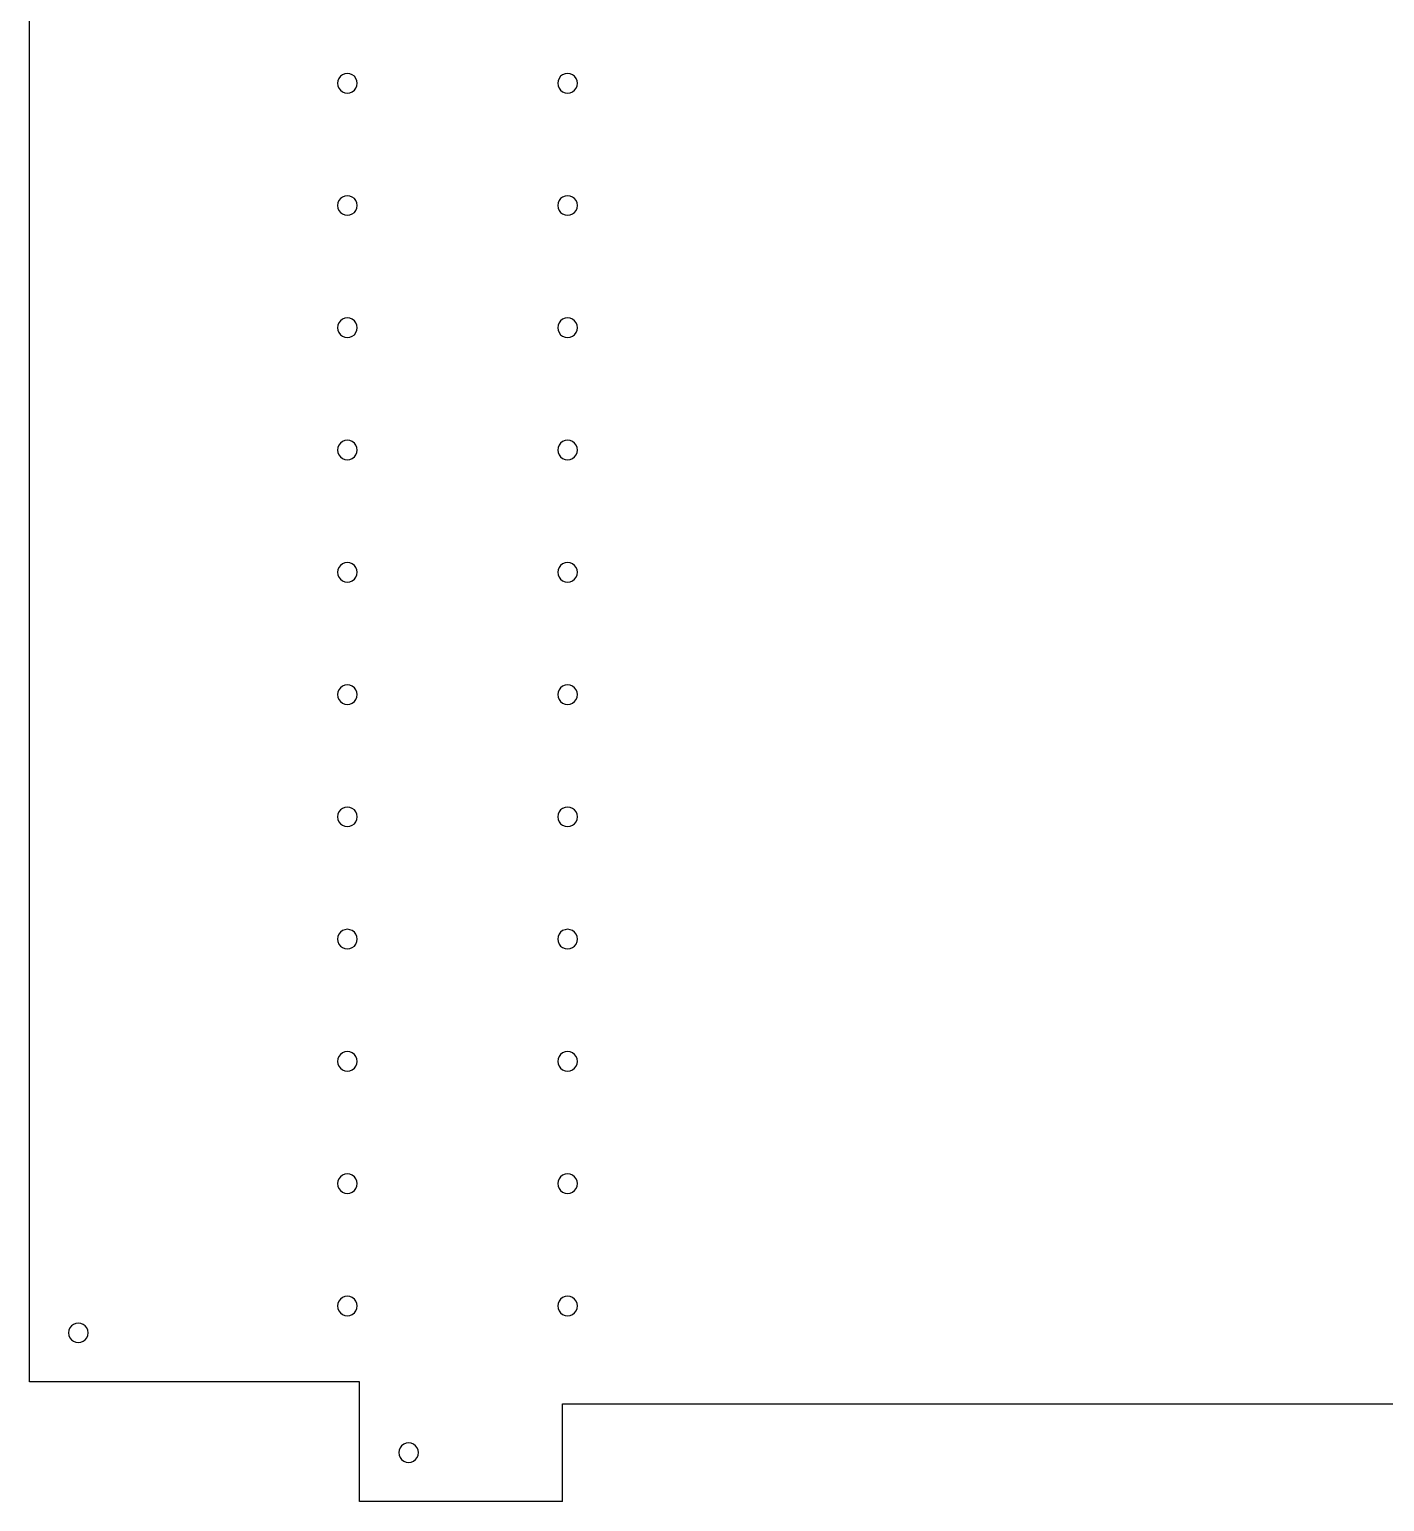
# Model space of a CAD drawing. Header units: metres. Extents: x 6137 to 6691, y 690 to 1292.
# Drawn here: x 6136.6 to 6413.6, y 690.2 to 991.2 of the extents above; entities that cross this region are included whole.
import ezdxf

# ---------------------------------------------------------------- set-up
doc = ezdxf.new("R2010")
doc.units = ezdxf.units.M

msp = doc.modelspace()

# ---------------------------------------------------------------- linework, layer by layer
at = {"layer": 'GROUP0'}
for p, q in [((6136.64, 714.69, 0), (6136.64, 1236.69, 0)), ((6200.23, 981.6, 0), (6199.91, 981.19, 0)), ((6200.64, 981.92, 0), (6200.23, 981.6, 0)), ((6201.13, 982.12, 0), (6200.64, 981.92, 0)), ((6201.64, 982.19, 0), (6201.13, 982.12, 0)), ((6202.16, 982.12, 0), (6201.64, 982.19, 0)), ((6202.64, 981.92, 0), (6202.16, 982.12, 0)), ((6203.06, 981.6, 0), (6202.64, 981.92, 0)), ((6203.38, 981.19, 0), (6203.06, 981.6, 0)), ((6245.23, 981.6, 0), (6244.91, 981.19, 0)), ((6245.64, 981.92, 0), (6245.23, 981.6, 0)), ((6246.13, 982.12, 0), (6245.64, 981.92, 0)), ((6246.64, 982.19, 0), (6246.13, 982.12, 0)), ((6247.16, 982.12, 0), (6246.64, 982.19, 0)), ((6247.64, 981.92, 0), (6247.16, 982.12, 0)), ((6248.06, 981.6, 0), (6247.64, 981.92, 0)), ((6248.38, 981.19, 0), (6248.06, 981.6, 0)), ((6199.71, 980.71, 0), (6199.64, 980.19, 0)), ((6199.64, 980.19, 0), (6199.71, 979.67, 0)), ((6199.91, 981.19, 0), (6199.71, 980.71, 0)), ((6199.71, 979.67, 0), (6199.91, 979.19, 0)), ((6199.91, 979.19, 0), (6200.23, 978.77, 0)), ((6200.23, 978.77, 0), (6200.64, 978.46, 0)), ((6200.64, 978.46, 0), (6201.13, 978.26, 0)), ((6201.13, 978.26, 0), (6201.64, 978.19, 0)), ((6201.64, 978.19, 0), (6202.16, 978.26, 0)), ((6202.16, 978.26, 0), (6202.64, 978.46, 0)), ((6202.64, 978.46, 0), (6203.06, 978.77, 0)), ((6203.06, 978.77, 0), (6203.38, 979.19, 0)), ((6203.58, 980.71, 0), (6203.38, 981.19, 0)), ((6203.38, 979.19, 0), (6203.58, 979.67, 0)), ((6203.64, 980.19, 0), (6203.58, 980.71, 0)), ((6203.58, 979.67, 0), (6203.64, 980.19, 0)), ((6244.71, 980.71, 0), (6244.64, 980.19, 0)), ((6244.64, 980.19, 0), (6244.71, 979.67, 0)), ((6244.91, 981.19, 0), (6244.71, 980.71, 0)), ((6244.71, 979.67, 0), (6244.91, 979.19, 0)), ((6244.91, 979.19, 0), (6245.23, 978.77, 0)), ((6245.23, 978.77, 0), (6245.64, 978.46, 0)), ((6245.64, 978.46, 0), (6246.13, 978.26, 0)), ((6246.13, 978.26, 0), (6246.64, 978.19, 0)), ((6246.64, 978.19, 0), (6247.16, 978.26, 0)), ((6247.16, 978.26, 0), (6247.64, 978.46, 0)), ((6247.64, 978.46, 0), (6248.06, 978.77, 0)), ((6248.06, 978.77, 0), (6248.38, 979.19, 0)), ((6248.58, 980.71, 0), (6248.38, 981.19, 0)), ((6248.38, 979.19, 0), (6248.58, 979.67, 0)), ((6248.64, 980.19, 0), (6248.58, 980.71, 0)), ((6248.58, 979.67, 0), (6248.64, 980.19, 0)), ((6201.64, 957.19, 0), (6201.13, 957.12, 0)), ((6202.16, 957.12, 0), (6201.64, 957.19, 0)), ((6246.64, 957.19, 0), (6246.13, 957.12, 0)), ((6247.16, 957.12, 0), (6246.64, 957.19, 0)), ((6199.71, 955.71, 0), (6199.64, 955.19, 0)), ((6199.64, 955.19, 0), (6199.71, 954.67, 0)), ((6199.91, 956.19, 0), (6199.71, 955.71, 0)), ((6199.71, 954.67, 0), (6199.91, 954.19, 0)), ((6200.23, 956.6, 0), (6199.91, 956.19, 0)), ((6199.91, 954.19, 0), (6200.23, 953.77, 0)), ((6200.64, 956.92, 0), (6200.23, 956.6, 0)), ((6201.13, 957.12, 0), (6200.64, 956.92, 0)), ((6202.64, 956.92, 0), (6202.16, 957.12, 0)), ((6203.06, 956.6, 0), (6202.64, 956.92, 0)), ((6203.38, 956.19, 0), (6203.06, 956.6, 0)), ((6203.06, 953.77, 0), (6203.38, 954.19, 0)), ((6203.58, 955.71, 0), (6203.38, 956.19, 0)), ((6203.38, 954.19, 0), (6203.58, 954.67, 0)), ((6203.64, 955.19, 0), (6203.58, 955.71, 0)), ((6203.58, 954.67, 0), (6203.64, 955.19, 0)), ((6244.71, 955.71, 0), (6244.64, 955.19, 0)), ((6244.64, 955.19, 0), (6244.71, 954.67, 0)), ((6244.91, 956.19, 0), (6244.71, 955.71, 0)), ((6244.71, 954.67, 0), (6244.91, 954.19, 0)), ((6245.23, 956.6, 0), (6244.91, 956.19, 0)), ((6244.91, 954.19, 0), (6245.23, 953.77, 0)), ((6245.64, 956.92, 0), (6245.23, 956.6, 0)), ((6246.13, 957.12, 0), (6245.64, 956.92, 0)), ((6247.64, 956.92, 0), (6247.16, 957.12, 0)), ((6248.06, 956.6, 0), (6247.64, 956.92, 0)), ((6248.38, 956.19, 0), (6248.06, 956.6, 0)), ((6248.06, 953.77, 0), (6248.38, 954.19, 0)), ((6248.58, 955.71, 0), (6248.38, 956.19, 0)), ((6248.38, 954.19, 0), (6248.58, 954.67, 0)), ((6248.64, 955.19, 0), (6248.58, 955.71, 0)), ((6248.58, 954.67, 0), (6248.64, 955.19, 0)), ((6200.23, 953.77, 0), (6200.64, 953.46, 0)), ((6200.64, 953.46, 0), (6201.13, 953.26, 0)), ((6201.13, 953.26, 0), (6201.64, 953.19, 0)), ((6201.64, 953.19, 0), (6202.16, 953.26, 0)), ((6202.16, 953.26, 0), (6202.64, 953.46, 0)), ((6202.64, 953.46, 0), (6203.06, 953.77, 0)), ((6245.23, 953.77, 0), (6245.64, 953.46, 0)), ((6245.64, 953.46, 0), (6246.13, 953.26, 0)), ((6246.13, 953.26, 0), (6246.64, 953.19, 0)), ((6246.64, 953.19, 0), (6247.16, 953.26, 0)), ((6247.16, 953.26, 0), (6247.64, 953.46, 0)), ((6247.64, 953.46, 0), (6248.06, 953.77, 0)), ((6199.71, 930.71, 0), (6199.64, 930.19, 0)), ((6199.64, 930.19, 0), (6199.71, 929.67, 0)), ((6199.91, 931.19, 0), (6199.71, 930.71, 0)), ((6200.23, 931.6, 0), (6199.91, 931.19, 0)), ((6200.64, 931.92, 0), (6200.23, 931.6, 0)), ((6201.13, 932.12, 0), (6200.64, 931.92, 0)), ((6201.64, 932.19, 0), (6201.13, 932.12, 0)), ((6202.16, 932.12, 0), (6201.64, 932.19, 0)), ((6202.64, 931.92, 0), (6202.16, 932.12, 0)), ((6203.06, 931.6, 0), (6202.64, 931.92, 0)), ((6203.38, 931.19, 0), (6203.06, 931.6, 0)), ((6203.58, 930.71, 0), (6203.38, 931.19, 0)), ((6203.64, 930.19, 0), (6203.58, 930.71, 0)), ((6203.58, 929.67, 0), (6203.64, 930.19, 0)), ((6244.71, 930.71, 0), (6244.64, 930.19, 0)), ((6244.64, 930.19, 0), (6244.71, 929.67, 0)), ((6244.91, 931.19, 0), (6244.71, 930.71, 0)), ((6245.23, 931.6, 0), (6244.91, 931.19, 0)), ((6245.64, 931.92, 0), (6245.23, 931.6, 0)), ((6246.13, 932.12, 0), (6245.64, 931.92, 0)), ((6246.64, 932.19, 0), (6246.13, 932.12, 0)), ((6247.16, 932.12, 0), (6246.64, 932.19, 0)), ((6247.64, 931.92, 0), (6247.16, 932.12, 0)), ((6248.06, 931.6, 0), (6247.64, 931.92, 0)), ((6248.38, 931.19, 0), (6248.06, 931.6, 0)), ((6248.58, 930.71, 0), (6248.38, 931.19, 0)), ((6248.64, 930.19, 0), (6248.58, 930.71, 0)), ((6248.58, 929.67, 0), (6248.64, 930.19, 0)), ((6199.71, 929.67, 0), (6199.91, 929.19, 0)), ((6199.91, 929.19, 0), (6200.23, 928.77, 0)), ((6200.23, 928.77, 0), (6200.64, 928.46, 0)), ((6200.64, 928.46, 0), (6201.13, 928.26, 0)), ((6201.13, 928.26, 0), (6201.64, 928.19, 0)), ((6201.64, 928.19, 0), (6202.16, 928.26, 0)), ((6202.16, 928.26, 0), (6202.64, 928.46, 0)), ((6202.64, 928.46, 0), (6203.06, 928.77, 0)), ((6203.06, 928.77, 0), (6203.38, 929.19, 0)), ((6203.38, 929.19, 0), (6203.58, 929.67, 0)), ((6244.71, 929.67, 0), (6244.91, 929.19, 0)), ((6244.91, 929.19, 0), (6245.23, 928.77, 0)), ((6245.23, 928.77, 0), (6245.64, 928.46, 0)), ((6245.64, 928.46, 0), (6246.13, 928.26, 0)), ((6246.13, 928.26, 0), (6246.64, 928.19, 0)), ((6246.64, 928.19, 0), (6247.16, 928.26, 0)), ((6247.16, 928.26, 0), (6247.64, 928.46, 0)), ((6247.64, 928.46, 0), (6248.06, 928.77, 0)), ((6248.06, 928.77, 0), (6248.38, 929.19, 0)), ((6248.38, 929.19, 0), (6248.58, 929.67, 0)), ((6199.91, 906.19, 0), (6199.71, 905.71, 0)), ((6200.23, 906.6, 0), (6199.91, 906.19, 0)), ((6200.64, 906.92, 0), (6200.23, 906.6, 0)), ((6201.13, 907.12, 0), (6200.64, 906.92, 0)), ((6201.64, 907.19, 0), (6201.13, 907.12, 0)), ((6202.16, 907.12, 0), (6201.64, 907.19, 0)), ((6202.64, 906.92, 0), (6202.16, 907.12, 0)), ((6203.06, 906.6, 0), (6202.64, 906.92, 0)), ((6203.38, 906.19, 0), (6203.06, 906.6, 0)), ((6203.58, 905.71, 0), (6203.38, 906.19, 0)), ((6244.91, 906.19, 0), (6244.71, 905.71, 0)), ((6245.23, 906.6, 0), (6244.91, 906.19, 0)), ((6245.64, 906.92, 0), (6245.23, 906.6, 0)), ((6246.13, 907.12, 0), (6245.64, 906.92, 0)), ((6246.64, 907.19, 0), (6246.13, 907.12, 0)), ((6247.16, 907.12, 0), (6246.64, 907.19, 0)), ((6247.64, 906.92, 0), (6247.16, 907.12, 0)), ((6248.06, 906.6, 0), (6247.64, 906.92, 0)), ((6248.38, 906.19, 0), (6248.06, 906.6, 0)), ((6248.58, 905.71, 0), (6248.38, 906.19, 0)), ((6199.71, 905.71, 0), (6199.64, 905.19, 0)), ((6199.64, 905.19, 0), (6199.71, 904.67, 0)), ((6199.71, 904.67, 0), (6199.91, 904.19, 0)), ((6199.91, 904.19, 0), (6200.23, 903.77, 0)), ((6200.23, 903.77, 0), (6200.64, 903.46, 0)), ((6200.64, 903.46, 0), (6201.13, 903.26, 0)), ((6201.13, 903.26, 0), (6201.64, 903.19, 0)), ((6201.64, 903.19, 0), (6202.16, 903.26, 0)), ((6202.16, 903.26, 0), (6202.64, 903.46, 0)), ((6202.64, 903.46, 0), (6203.06, 903.77, 0)), ((6203.06, 903.77, 0), (6203.38, 904.19, 0)), ((6203.38, 904.19, 0), (6203.58, 904.67, 0)), ((6203.64, 905.19, 0), (6203.58, 905.71, 0)), ((6203.58, 904.67, 0), (6203.64, 905.19, 0)), ((6244.71, 905.71, 0), (6244.64, 905.19, 0)), ((6244.64, 905.19, 0), (6244.71, 904.67, 0)), ((6244.71, 904.67, 0), (6244.91, 904.19, 0)), ((6244.91, 904.19, 0), (6245.23, 903.77, 0)), ((6245.23, 903.77, 0), (6245.64, 903.46, 0)), ((6245.64, 903.46, 0), (6246.13, 903.26, 0)), ((6246.13, 903.26, 0), (6246.64, 903.19, 0)), ((6246.64, 903.19, 0), (6247.16, 903.26, 0)), ((6247.16, 903.26, 0), (6247.64, 903.46, 0)), ((6247.64, 903.46, 0), (6248.06, 903.77, 0)), ((6248.06, 903.77, 0), (6248.38, 904.19, 0)), ((6248.38, 904.19, 0), (6248.58, 904.67, 0)), ((6248.64, 905.19, 0), (6248.58, 905.71, 0)), ((6248.58, 904.67, 0), (6248.64, 905.19, 0)), ((6201.13, 882.12, 0), (6200.64, 881.92, 0)), ((6201.64, 882.19, 0), (6201.13, 882.12, 0)), ((6202.16, 882.12, 0), (6201.64, 882.19, 0)), ((6202.64, 881.92, 0), (6202.16, 882.12, 0)), ((6246.13, 882.12, 0), (6245.64, 881.92, 0)), ((6246.64, 882.19, 0), (6246.13, 882.12, 0)), ((6247.16, 882.12, 0), (6246.64, 882.19, 0)), ((6247.64, 881.92, 0), (6247.16, 882.12, 0)), ((6199.71, 880.71, 0), (6199.64, 880.19, 0)), ((6199.64, 880.19, 0), (6199.71, 879.67, 0)), ((6199.91, 881.19, 0), (6199.71, 880.71, 0)), ((6199.71, 879.67, 0), (6199.91, 879.19, 0)), ((6200.23, 881.6, 0), (6199.91, 881.19, 0)), ((6199.91, 879.19, 0), (6200.23, 878.77, 0)), ((6200.64, 881.92, 0), (6200.23, 881.6, 0)), ((6203.06, 881.6, 0), (6202.64, 881.92, 0)), ((6203.38, 881.19, 0), (6203.06, 881.6, 0)), ((6203.06, 878.77, 0), (6203.38, 879.19, 0)), ((6203.58, 880.71, 0), (6203.38, 881.19, 0)), ((6203.38, 879.19, 0), (6203.58, 879.67, 0)), ((6203.64, 880.19, 0), (6203.58, 880.71, 0)), ((6203.58, 879.67, 0), (6203.64, 880.19, 0)), ((6244.71, 880.71, 0), (6244.64, 880.19, 0)), ((6244.64, 880.19, 0), (6244.71, 879.67, 0)), ((6244.91, 881.19, 0), (6244.71, 880.71, 0)), ((6244.71, 879.67, 0), (6244.91, 879.19, 0)), ((6245.23, 881.6, 0), (6244.91, 881.19, 0)), ((6244.91, 879.19, 0), (6245.23, 878.77, 0)), ((6245.64, 881.92, 0), (6245.23, 881.6, 0)), ((6248.06, 881.6, 0), (6247.64, 881.92, 0)), ((6248.38, 881.19, 0), (6248.06, 881.6, 0)), ((6248.06, 878.77, 0), (6248.38, 879.19, 0)), ((6248.58, 880.71, 0), (6248.38, 881.19, 0)), ((6248.38, 879.19, 0), (6248.58, 879.67, 0)), ((6248.64, 880.19, 0), (6248.58, 880.71, 0)), ((6248.58, 879.67, 0), (6248.64, 880.19, 0)), ((6200.23, 878.77, 0), (6200.64, 878.46, 0)), ((6200.64, 878.46, 0), (6201.13, 878.26, 0)), ((6201.13, 878.26, 0), (6201.64, 878.19, 0)), ((6201.64, 878.19, 0), (6202.16, 878.26, 0)), ((6202.16, 878.26, 0), (6202.64, 878.46, 0)), ((6202.64, 878.46, 0), (6203.06, 878.77, 0)), ((6245.23, 878.77, 0), (6245.64, 878.46, 0)), ((6245.64, 878.46, 0), (6246.13, 878.26, 0)), ((6246.13, 878.26, 0), (6246.64, 878.19, 0)), ((6246.64, 878.19, 0), (6247.16, 878.26, 0)), ((6247.16, 878.26, 0), (6247.64, 878.46, 0)), ((6247.64, 878.46, 0), (6248.06, 878.77, 0)), ((6199.71, 855.71, 0), (6199.64, 855.19, 0)), ((6199.64, 855.19, 0), (6199.71, 854.67, 0)), ((6199.91, 856.19, 0), (6199.71, 855.71, 0)), ((6200.23, 856.6, 0), (6199.91, 856.19, 0)), ((6200.64, 856.92, 0), (6200.23, 856.6, 0)), ((6201.13, 857.12, 0), (6200.64, 856.92, 0)), ((6201.64, 857.19, 0), (6201.13, 857.12, 0)), ((6202.16, 857.12, 0), (6201.64, 857.19, 0)), ((6202.64, 856.92, 0), (6202.16, 857.12, 0)), ((6203.06, 856.6, 0), (6202.64, 856.92, 0)), ((6203.38, 856.19, 0), (6203.06, 856.6, 0)), ((6203.58, 855.71, 0), (6203.38, 856.19, 0)), ((6203.64, 855.19, 0), (6203.58, 855.71, 0)), ((6203.58, 854.67, 0), (6203.64, 855.19, 0)), ((6244.71, 855.71, 0), (6244.64, 855.19, 0)), ((6244.64, 855.19, 0), (6244.71, 854.67, 0)), ((6244.91, 856.19, 0), (6244.71, 855.71, 0)), ((6245.23, 856.6, 0), (6244.91, 856.19, 0)), ((6245.64, 856.92, 0), (6245.23, 856.6, 0)), ((6246.13, 857.12, 0), (6245.64, 856.92, 0)), ((6246.64, 857.19, 0), (6246.13, 857.12, 0)), ((6247.16, 857.12, 0), (6246.64, 857.19, 0)), ((6247.64, 856.92, 0), (6247.16, 857.12, 0)), ((6248.06, 856.6, 0), (6247.64, 856.92, 0)), ((6248.38, 856.19, 0), (6248.06, 856.6, 0)), ((6248.58, 855.71, 0), (6248.38, 856.19, 0)), ((6248.64, 855.19, 0), (6248.58, 855.71, 0)), ((6248.58, 854.67, 0), (6248.64, 855.19, 0)), ((6199.71, 854.67, 0), (6199.91, 854.19, 0)), ((6199.91, 854.19, 0), (6200.23, 853.77, 0)), ((6200.23, 853.77, 0), (6200.64, 853.46, 0)), ((6200.64, 853.46, 0), (6201.13, 853.26, 0)), ((6201.13, 853.26, 0), (6201.64, 853.19, 0)), ((6201.64, 853.19, 0), (6202.16, 853.26, 0)), ((6202.16, 853.26, 0), (6202.64, 853.46, 0)), ((6202.64, 853.46, 0), (6203.06, 853.77, 0)), ((6203.06, 853.77, 0), (6203.38, 854.19, 0)), ((6203.38, 854.19, 0), (6203.58, 854.67, 0)), ((6244.71, 854.67, 0), (6244.91, 854.19, 0)), ((6244.91, 854.19, 0), (6245.23, 853.77, 0)), ((6245.23, 853.77, 0), (6245.64, 853.46, 0)), ((6245.64, 853.46, 0), (6246.13, 853.26, 0)), ((6246.13, 853.26, 0), (6246.64, 853.19, 0)), ((6246.64, 853.19, 0), (6247.16, 853.26, 0)), ((6247.16, 853.26, 0), (6247.64, 853.46, 0)), ((6247.64, 853.46, 0), (6248.06, 853.77, 0)), ((6248.06, 853.77, 0), (6248.38, 854.19, 0)), ((6248.38, 854.19, 0), (6248.58, 854.67, 0)), ((6199.91, 831.19, 0), (6199.71, 830.71, 0)), ((6200.23, 831.6, 0), (6199.91, 831.19, 0)), ((6200.64, 831.92, 0), (6200.23, 831.6, 0)), ((6201.13, 832.12, 0), (6200.64, 831.92, 0)), ((6201.64, 832.19, 0), (6201.13, 832.12, 0)), ((6202.16, 832.12, 0), (6201.64, 832.19, 0)), ((6202.64, 831.92, 0), (6202.16, 832.12, 0)), ((6203.06, 831.6, 0), (6202.64, 831.92, 0)), ((6203.38, 831.19, 0), (6203.06, 831.6, 0)), ((6203.58, 830.71, 0), (6203.38, 831.19, 0)), ((6244.91, 831.19, 0), (6244.71, 830.71, 0)), ((6245.23, 831.6, 0), (6244.91, 831.19, 0)), ((6245.64, 831.92, 0), (6245.23, 831.6, 0)), ((6246.13, 832.12, 0), (6245.64, 831.92, 0)), ((6246.64, 832.19, 0), (6246.13, 832.12, 0)), ((6247.16, 832.12, 0), (6246.64, 832.19, 0)), ((6247.64, 831.92, 0), (6247.16, 832.12, 0)), ((6248.06, 831.6, 0), (6247.64, 831.92, 0)), ((6248.38, 831.19, 0), (6248.06, 831.6, 0)), ((6248.58, 830.71, 0), (6248.38, 831.19, 0)), ((6199.71, 830.71, 0), (6199.64, 830.19, 0)), ((6199.64, 830.19, 0), (6199.71, 829.67, 0)), ((6199.71, 829.67, 0), (6199.91, 829.19, 0)), ((6199.91, 829.19, 0), (6200.23, 828.77, 0)), ((6200.23, 828.77, 0), (6200.64, 828.46, 0)), ((6200.64, 828.46, 0), (6201.13, 828.26, 0)), ((6201.13, 828.26, 0), (6201.64, 828.19, 0)), ((6201.64, 828.19, 0), (6202.16, 828.26, 0)), ((6202.16, 828.26, 0), (6202.64, 828.46, 0)), ((6202.64, 828.46, 0), (6203.06, 828.77, 0)), ((6203.06, 828.77, 0), (6203.38, 829.19, 0)), ((6203.38, 829.19, 0), (6203.58, 829.67, 0)), ((6203.64, 830.19, 0), (6203.58, 830.71, 0)), ((6203.58, 829.67, 0), (6203.64, 830.19, 0)), ((6244.71, 830.71, 0), (6244.64, 830.19, 0)), ((6244.64, 830.19, 0), (6244.71, 829.67, 0)), ((6244.71, 829.67, 0), (6244.91, 829.19, 0)), ((6244.91, 829.19, 0), (6245.23, 828.77, 0)), ((6245.23, 828.77, 0), (6245.64, 828.46, 0)), ((6245.64, 828.46, 0), (6246.13, 828.26, 0)), ((6246.13, 828.26, 0), (6246.64, 828.19, 0)), ((6246.64, 828.19, 0), (6247.16, 828.26, 0)), ((6247.16, 828.26, 0), (6247.64, 828.46, 0)), ((6247.64, 828.46, 0), (6248.06, 828.77, 0)), ((6248.06, 828.77, 0), (6248.38, 829.19, 0)), ((6248.38, 829.19, 0), (6248.58, 829.67, 0)), ((6248.64, 830.19, 0), (6248.58, 830.71, 0)), ((6248.58, 829.67, 0), (6248.64, 830.19, 0)), ((6200.64, 806.92, 0), (6200.23, 806.6, 0)), ((6201.13, 807.12, 0), (6200.64, 806.92, 0)), ((6201.64, 807.19, 0), (6201.13, 807.12, 0)), ((6202.16, 807.12, 0), (6201.64, 807.19, 0)), ((6202.64, 806.92, 0), (6202.16, 807.12, 0)), ((6203.06, 806.6, 0), (6202.64, 806.92, 0)), ((6245.64, 806.92, 0), (6245.23, 806.6, 0)), ((6246.13, 807.12, 0), (6245.64, 806.92, 0)), ((6246.64, 807.19, 0), (6246.13, 807.12, 0)), ((6247.16, 807.12, 0), (6246.64, 807.19, 0)), ((6247.64, 806.92, 0), (6247.16, 807.12, 0)), ((6248.06, 806.6, 0), (6247.64, 806.92, 0)), ((6199.71, 805.71, 0), (6199.64, 805.19, 0)), ((6199.64, 805.19, 0), (6199.71, 804.67, 0)), ((6199.91, 806.19, 0), (6199.71, 805.71, 0)), ((6199.71, 804.67, 0), (6199.91, 804.19, 0)), ((6200.23, 806.6, 0), (6199.91, 806.19, 0)), ((6199.91, 804.19, 0), (6200.23, 803.77, 0)), ((6200.23, 803.77, 0), (6200.64, 803.46, 0)), ((6202.64, 803.46, 0), (6203.06, 803.77, 0)), ((6203.38, 806.19, 0), (6203.06, 806.6, 0)), ((6203.06, 803.77, 0), (6203.38, 804.19, 0)), ((6203.58, 805.71, 0), (6203.38, 806.19, 0)), ((6203.38, 804.19, 0), (6203.58, 804.67, 0)), ((6203.64, 805.19, 0), (6203.58, 805.71, 0)), ((6203.58, 804.67, 0), (6203.64, 805.19, 0)), ((6244.71, 805.71, 0), (6244.64, 805.19, 0)), ((6244.64, 805.19, 0), (6244.71, 804.67, 0)), ((6244.91, 806.19, 0), (6244.71, 805.71, 0)), ((6244.71, 804.67, 0), (6244.91, 804.19, 0)), ((6245.23, 806.6, 0), (6244.91, 806.19, 0)), ((6244.91, 804.19, 0), (6245.23, 803.77, 0)), ((6245.23, 803.77, 0), (6245.64, 803.46, 0)), ((6247.64, 803.46, 0), (6248.06, 803.77, 0)), ((6248.38, 806.19, 0), (6248.06, 806.6, 0)), ((6248.06, 803.77, 0), (6248.38, 804.19, 0)), ((6248.58, 805.71, 0), (6248.38, 806.19, 0)), ((6248.38, 804.19, 0), (6248.58, 804.67, 0)), ((6248.64, 805.19, 0), (6248.58, 805.71, 0)), ((6248.58, 804.67, 0), (6248.64, 805.19, 0)), ((6200.64, 803.46, 0), (6201.13, 803.26, 0)), ((6201.13, 803.26, 0), (6201.64, 803.19, 0)), ((6201.64, 803.19, 0), (6202.16, 803.26, 0)), ((6202.16, 803.26, 0), (6202.64, 803.46, 0)), ((6245.64, 803.46, 0), (6246.13, 803.26, 0)), ((6246.13, 803.26, 0), (6246.64, 803.19, 0)), ((6246.64, 803.19, 0), (6247.16, 803.26, 0)), ((6247.16, 803.26, 0), (6247.64, 803.46, 0)), ((6199.71, 780.71, 0), (6199.64, 780.19, 0)), ((6199.64, 780.19, 0), (6199.71, 779.67, 0)), ((6199.91, 781.19, 0), (6199.71, 780.71, 0)), ((6199.71, 779.67, 0), (6199.91, 779.19, 0)), ((6200.23, 781.6, 0), (6199.91, 781.19, 0)), ((6200.64, 781.92, 0), (6200.23, 781.6, 0)), ((6201.13, 782.12, 0), (6200.64, 781.92, 0)), ((6201.64, 782.19, 0), (6201.13, 782.12, 0)), ((6202.16, 782.12, 0), (6201.64, 782.19, 0)), ((6202.64, 781.92, 0), (6202.16, 782.12, 0)), ((6203.06, 781.6, 0), (6202.64, 781.92, 0)), ((6203.38, 781.19, 0), (6203.06, 781.6, 0)), ((6203.58, 780.71, 0), (6203.38, 781.19, 0)), ((6203.38, 779.19, 0), (6203.58, 779.67, 0)), ((6203.64, 780.19, 0), (6203.58, 780.71, 0)), ((6203.58, 779.67, 0), (6203.64, 780.19, 0)), ((6244.71, 780.71, 0), (6244.64, 780.19, 0)), ((6244.64, 780.19, 0), (6244.71, 779.67, 0)), ((6244.91, 781.19, 0), (6244.71, 780.71, 0)), ((6244.71, 779.67, 0), (6244.91, 779.19, 0)), ((6245.23, 781.6, 0), (6244.91, 781.19, 0)), ((6245.64, 781.92, 0), (6245.23, 781.6, 0)), ((6246.13, 782.12, 0), (6245.64, 781.92, 0)), ((6246.64, 782.19, 0), (6246.13, 782.12, 0)), ((6247.16, 782.12, 0), (6246.64, 782.19, 0)), ((6247.64, 781.92, 0), (6247.16, 782.12, 0)), ((6248.06, 781.6, 0), (6247.64, 781.92, 0)), ((6248.38, 781.19, 0), (6248.06, 781.6, 0)), ((6248.58, 780.71, 0), (6248.38, 781.19, 0)), ((6248.38, 779.19, 0), (6248.58, 779.67, 0)), ((6248.64, 780.19, 0), (6248.58, 780.71, 0)), ((6248.58, 779.67, 0), (6248.64, 780.19, 0)), ((6199.91, 779.19, 0), (6200.23, 778.77, 0)), ((6200.23, 778.77, 0), (6200.64, 778.46, 0)), ((6200.64, 778.46, 0), (6201.13, 778.26, 0)), ((6201.13, 778.26, 0), (6201.64, 778.19, 0)), ((6201.64, 778.19, 0), (6202.16, 778.26, 0)), ((6202.16, 778.26, 0), (6202.64, 778.46, 0)), ((6202.64, 778.46, 0), (6203.06, 778.77, 0)), ((6203.06, 778.77, 0), (6203.38, 779.19, 0)), ((6244.91, 779.19, 0), (6245.23, 778.77, 0)), ((6245.23, 778.77, 0), (6245.64, 778.46, 0)), ((6245.64, 778.46, 0), (6246.13, 778.26, 0)), ((6246.13, 778.26, 0), (6246.64, 778.19, 0)), ((6246.64, 778.19, 0), (6247.16, 778.26, 0)), ((6247.16, 778.26, 0), (6247.64, 778.46, 0)), ((6247.64, 778.46, 0), (6248.06, 778.77, 0)), ((6248.06, 778.77, 0), (6248.38, 779.19, 0)), ((6199.71, 755.71, 0), (6199.64, 755.19, 0)), ((6199.91, 756.19, 0), (6199.71, 755.71, 0)), ((6200.23, 756.6, 0), (6199.91, 756.19, 0)), ((6200.64, 756.92, 0), (6200.23, 756.6, 0)), ((6201.13, 757.12, 0), (6200.64, 756.92, 0)), ((6201.64, 757.19, 0), (6201.13, 757.12, 0)), ((6202.16, 757.12, 0), (6201.64, 757.19, 0)), ((6202.64, 756.92, 0), (6202.16, 757.12, 0)), ((6203.06, 756.6, 0), (6202.64, 756.92, 0)), ((6203.38, 756.19, 0), (6203.06, 756.6, 0)), ((6203.58, 755.71, 0), (6203.38, 756.19, 0)), ((6203.64, 755.19, 0), (6203.58, 755.71, 0)), ((6244.71, 755.71, 0), (6244.64, 755.19, 0)), ((6244.91, 756.19, 0), (6244.71, 755.71, 0)), ((6245.23, 756.6, 0), (6244.91, 756.19, 0)), ((6245.64, 756.92, 0), (6245.23, 756.6, 0)), ((6246.13, 757.12, 0), (6245.64, 756.92, 0)), ((6246.64, 757.19, 0), (6246.13, 757.12, 0)), ((6247.16, 757.12, 0), (6246.64, 757.19, 0)), ((6247.64, 756.92, 0), (6247.16, 757.12, 0)), ((6248.06, 756.6, 0), (6247.64, 756.92, 0)), ((6248.38, 756.19, 0), (6248.06, 756.6, 0)), ((6248.58, 755.71, 0), (6248.38, 756.19, 0)), ((6248.64, 755.19, 0), (6248.58, 755.71, 0)), ((6199.64, 755.19, 0), (6199.71, 754.67, 0)), ((6199.71, 754.67, 0), (6199.91, 754.19, 0)), ((6199.91, 754.19, 0), (6200.23, 753.77, 0)), ((6200.23, 753.77, 0), (6200.64, 753.46, 0)), ((6200.64, 753.46, 0), (6201.13, 753.26, 0)), ((6201.13, 753.26, 0), (6201.64, 753.19, 0)), ((6201.64, 753.19, 0), (6202.16, 753.26, 0)), ((6202.16, 753.26, 0), (6202.64, 753.46, 0)), ((6202.64, 753.46, 0), (6203.06, 753.77, 0)), ((6203.06, 753.77, 0), (6203.38, 754.19, 0)), ((6203.38, 754.19, 0), (6203.58, 754.67, 0)), ((6203.58, 754.67, 0), (6203.64, 755.19, 0)), ((6244.64, 755.19, 0), (6244.71, 754.67, 0)), ((6244.71, 754.67, 0), (6244.91, 754.19, 0)), ((6244.91, 754.19, 0), (6245.23, 753.77, 0)), ((6245.23, 753.77, 0), (6245.64, 753.46, 0)), ((6245.64, 753.46, 0), (6246.13, 753.26, 0)), ((6246.13, 753.26, 0), (6246.64, 753.19, 0)), ((6246.64, 753.19, 0), (6247.16, 753.26, 0)), ((6247.16, 753.26, 0), (6247.64, 753.46, 0)), ((6247.64, 753.46, 0), (6248.06, 753.77, 0)), ((6248.06, 753.77, 0), (6248.38, 754.19, 0)), ((6248.38, 754.19, 0), (6248.58, 754.67, 0)), ((6248.58, 754.67, 0), (6248.64, 755.19, 0)), ((6200.23, 731.6, 0), (6199.91, 731.19, 0)), ((6200.64, 731.92, 0), (6200.23, 731.6, 0)), ((6201.13, 732.12, 0), (6200.64, 731.92, 0)), ((6201.64, 732.19, 0), (6201.13, 732.12, 0)), ((6202.16, 732.12, 0), (6201.64, 732.19, 0)), ((6202.64, 731.92, 0), (6202.16, 732.12, 0)), ((6203.06, 731.6, 0), (6202.64, 731.92, 0)), ((6203.38, 731.19, 0), (6203.06, 731.6, 0)), ((6245.23, 731.6, 0), (6244.91, 731.19, 0)), ((6245.64, 731.92, 0), (6245.23, 731.6, 0)), ((6246.13, 732.12, 0), (6245.64, 731.92, 0)), ((6246.64, 732.19, 0), (6246.13, 732.12, 0)), ((6247.16, 732.12, 0), (6246.64, 732.19, 0)), ((6247.64, 731.92, 0), (6247.16, 732.12, 0)), ((6248.06, 731.6, 0), (6247.64, 731.92, 0)), ((6248.38, 731.19, 0), (6248.06, 731.6, 0)), ((6199.71, 730.71, 0), (6199.64, 730.19, 0)), ((6199.64, 730.19, 0), (6199.71, 729.67, 0)), ((6199.91, 731.19, 0), (6199.71, 730.71, 0)), ((6199.71, 729.67, 0), (6199.91, 729.19, 0)), ((6199.91, 729.19, 0), (6200.23, 728.77, 0)), ((6200.23, 728.77, 0), (6200.64, 728.46, 0)), ((6200.64, 728.46, 0), (6201.13, 728.26, 0)), ((6202.16, 728.26, 0), (6202.64, 728.46, 0)), ((6202.64, 728.46, 0), (6203.06, 728.77, 0)), ((6203.06, 728.77, 0), (6203.38, 729.19, 0)), ((6203.58, 730.71, 0), (6203.38, 731.19, 0)), ((6203.38, 729.19, 0), (6203.58, 729.67, 0)), ((6203.64, 730.19, 0), (6203.58, 730.71, 0)), ((6203.58, 729.67, 0), (6203.64, 730.19, 0)), ((6244.71, 730.71, 0), (6244.64, 730.19, 0)), ((6244.64, 730.19, 0), (6244.71, 729.67, 0)), ((6244.91, 731.19, 0), (6244.71, 730.71, 0)), ((6244.71, 729.67, 0), (6244.91, 729.19, 0)), ((6244.91, 729.19, 0), (6245.23, 728.77, 0)), ((6245.23, 728.77, 0), (6245.64, 728.46, 0)), ((6245.64, 728.46, 0), (6246.13, 728.26, 0)), ((6247.16, 728.26, 0), (6247.64, 728.46, 0)), ((6247.64, 728.46, 0), (6248.06, 728.77, 0)), ((6248.06, 728.77, 0), (6248.38, 729.19, 0)), ((6248.58, 730.71, 0), (6248.38, 731.19, 0)), ((6248.38, 729.19, 0), (6248.58, 729.67, 0)), ((6248.64, 730.19, 0), (6248.58, 730.71, 0)), ((6248.58, 729.67, 0), (6248.64, 730.19, 0)), ((6144.91, 725.69, 0), (6144.71, 725.21, 0)), ((6145.23, 726.1, 0), (6144.91, 725.69, 0)), ((6145.64, 726.42, 0), (6145.23, 726.1, 0)), ((6146.13, 726.62, 0), (6145.64, 726.42, 0)), ((6146.64, 726.69, 0), (6146.13, 726.62, 0)), ((6147.16, 726.62, 0), (6146.64, 726.69, 0)), ((6147.64, 726.42, 0), (6147.16, 726.62, 0)), ((6148.06, 726.1, 0), (6147.64, 726.42, 0)), ((6148.38, 725.69, 0), (6148.06, 726.1, 0)), ((6148.58, 725.21, 0), (6148.38, 725.69, 0)), ((6201.13, 728.26, 0), (6201.64, 728.19, 0)), ((6201.64, 728.19, 0), (6202.16, 728.26, 0)), ((6246.13, 728.26, 0), (6246.64, 728.19, 0)), ((6246.64, 728.19, 0), (6247.16, 728.26, 0)), ((6144.71, 725.21, 0), (6144.64, 724.69, 0)), ((6144.64, 724.69, 0), (6144.71, 724.17, 0)), ((6144.71, 724.17, 0), (6144.91, 723.69, 0)), ((6144.91, 723.69, 0), (6145.23, 723.27, 0)), ((6145.23, 723.27, 0), (6145.64, 722.96, 0)), ((6145.64, 722.96, 0), (6146.13, 722.76, 0)), ((6146.13, 722.76, 0), (6146.64, 722.69, 0)), ((6146.64, 722.69, 0), (6147.16, 722.76, 0)), ((6147.16, 722.76, 0), (6147.64, 722.96, 0)), ((6147.64, 722.96, 0), (6148.06, 723.27, 0)), ((6148.06, 723.27, 0), (6148.38, 723.69, 0)), ((6148.38, 723.69, 0), (6148.58, 724.17, 0)), ((6148.64, 724.69, 0), (6148.58, 725.21, 0)), ((6148.58, 724.17, 0), (6148.64, 724.69, 0)), ((6204.14, 714.69, 0), (6136.64, 714.69, 0)), ((6204.14, 690.19, 0), (6204.14, 714.69, 0)), ((6245.64, 690.19), (6245.64, 710.19, 0)), ((6245.64, 710.19, 0), (6581.64, 710.19, 0)), ((6212.73, 701.6, 0), (6212.41, 701.19, 0)), ((6213.14, 701.92, 0), (6212.73, 701.6, 0)), ((6213.63, 702.12, 0), (6213.14, 701.92, 0)), ((6214.14, 702.19, 0), (6213.63, 702.12, 0)), ((6214.66, 702.12, 0), (6214.14, 702.19, 0)), ((6215.14, 701.92, 0), (6214.66, 702.12, 0)), ((6215.56, 701.6, 0), (6215.14, 701.92, 0)), ((6215.88, 701.19, 0), (6215.56, 701.6, 0)), ((6212.21, 700.71, 0), (6212.14, 700.19, 0)), ((6212.14, 700.19, 0), (6212.21, 699.67, 0)), ((6212.41, 701.19, 0), (6212.21, 700.71, 0)), ((6212.21, 699.67, 0), (6212.41, 699.19, 0)), ((6212.41, 699.19, 0), (6212.73, 698.77, 0)), ((6212.73, 698.77, 0), (6213.14, 698.46, 0)), ((6213.14, 698.46, 0), (6213.63, 698.26, 0)), ((6214.66, 698.26, 0), (6215.14, 698.46, 0)), ((6215.14, 698.46, 0), (6215.56, 698.77, 0)), ((6215.56, 698.77, 0), (6215.88, 699.19, 0)), ((6216.08, 700.71, 0), (6215.88, 701.19, 0)), ((6215.88, 699.19, 0), (6216.08, 699.67, 0)), ((6216.14, 700.19, 0), (6216.08, 700.71, 0)), ((6216.08, 699.67, 0), (6216.14, 700.19, 0)), ((6213.63, 698.26, 0), (6214.14, 698.19, 0)), ((6214.14, 698.19, 0), (6214.66, 698.26, 0)), ((6245.64, 690.19), (6204.14, 690.19, 0))]:
    msp.add_line(p, q, dxfattribs=at)

doc.saveas('drawing.dxf')
